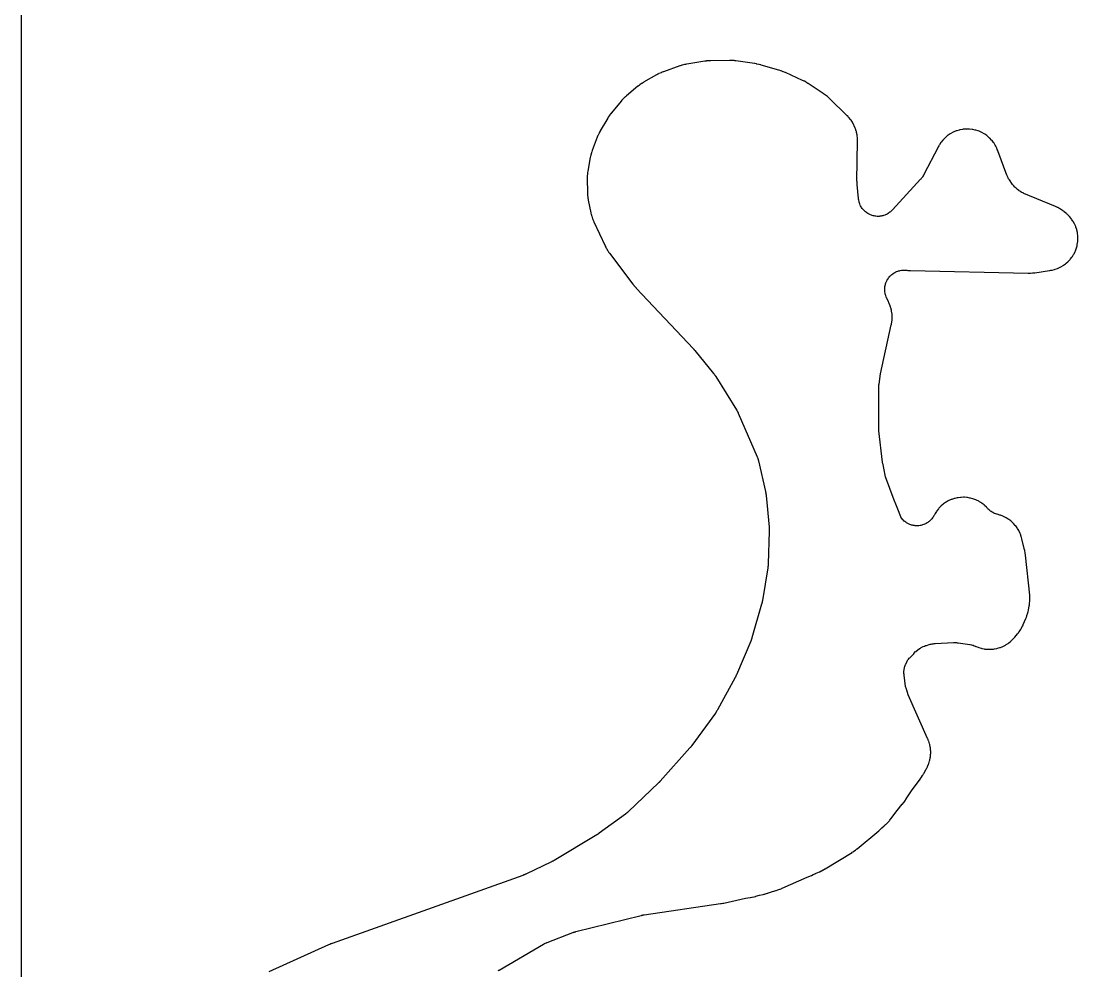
# Model space of a CAD drawing. Header units: millimetres. Extents: x 0 to 300, y 0 to 300.
# Drawn here: x -0.1 to 83, y 78.8 to 152 of the extents above; entities that cross this region are included whole.
import ezdxf

# ---------------------------------------------------------------- set-up
doc = ezdxf.new("R2010")
doc.units = ezdxf.units.MM
doc.layers.add('CUT', color=7, linetype='CONTINUOUS')

msp = doc.modelspace()

# ---------------------------------------------------------------- linework, layer by layer
at = {"layer": 'CUT'}
for points in [[(298.5625, -0.0625), (1.4375, -0.0625), (0.5522, -0.0625), (0.4788, -0.0589), (0.4206, -0.0503), (0.3635, -0.036), (0.3082, -0.0162), (0.255, 0.009), (0.2046, 0.0392), (0.1573, 0.0743), (0.1137, 0.1137), (0.0743, 0.1573), (0.0392, 0.2046), (0.009, 0.255), (-0.0162, 0.3082), (-0.036, 0.3635), (-0.0503, 0.4206), (-0.0589, 0.4788), (-0.0625, 0.5522), (-0.0625, 1.4375), (-0.0625, 298.5625)], [(36.7246, 78.8397), (36.7598, 78.8619), (36.7739, 78.8704), (36.7828, 78.8757), (40.2191, 80.8844), (40.2271, 80.889), (40.2397, 80.8962), (40.26, 80.9074), (40.2903, 80.9238), (40.3163, 80.9372), (40.3381, 80.948), (40.3491, 80.9534), (40.354, 80.9557), (40.3791, 80.9673), (40.4361, 80.9925), (40.4701, 81.0067), (40.4837, 81.012), (40.4923, 81.0154), (42.4683, 81.7704), (42.4812, 81.7753), (42.5115, 81.7863), (42.5245, 81.7909), (42.5404, 81.7964), (42.5435, 81.7975), (42.5533, 81.8007), (42.5663, 81.8049), (42.5874, 81.8115), (42.6005, 81.8155), (42.6311, 81.8246), (42.6442, 81.8284), (42.6603, 81.8329), (42.6735, 81.8365), (42.7044, 81.8446), (42.7176, 81.848), (47.7551, 83.0961), (47.7658, 83.0986), (47.7907, 83.1045), (47.8014, 83.1069), (47.8144, 83.1098), (47.8252, 83.1121), (47.8502, 83.1174), (47.861, 83.1196), (47.8783, 83.123), (47.8891, 83.125), (47.9143, 83.1297), (47.9251, 83.1316), (47.9383, 83.1338), (47.9491, 83.1356), (47.9744, 83.1396), (47.9852, 83.1413), (53.8701, 84.0027), (53.8799, 84.0043), (53.9478, 84.0154), (53.9583, 84.0172), (54.0427, 84.0325), (54.0529, 84.0344), (54.1194, 84.0477), (54.1303, 84.05), (55.7925, 84.4136), (56.166, 84.4744), (56.1834, 84.4775), (56.2958, 84.4992), (56.3131, 84.5028), (56.4534, 84.5342), (56.4705, 84.5383), (56.5815, 84.5666), (56.5985, 84.5712), (56.8774, 84.651), (57.157, 84.7122), (57.1693, 84.715), (57.2495, 84.7343), (57.2618, 84.7374), (57.3097, 84.7501), (57.3341, 84.7571), (57.4916, 84.8058), (57.5156, 84.8138), (57.5623, 84.8304), (57.5742, 84.8348), (57.6513, 84.8641), (57.6631, 84.8687), (57.7239, 84.8934), (58.1368, 85.0116), (58.1564, 85.0175), (58.2828, 85.0584), (58.3021, 85.065), (58.4589, 85.1217), (58.478, 85.129), (58.6013, 85.1784), (58.6202, 85.1864), (60.5547, 86.039), (60.882, 86.1715), (60.9022, 86.1801), (61.0323, 86.2384), (61.0521, 86.2477), (61.2125, 86.3267), (61.232, 86.3368), (61.2403, 86.3412), (61.5054, 86.4581), (61.5234, 86.4664), (61.6393, 86.5221), (61.657, 86.531), (61.8, 86.6056), (61.8174, 86.6151), (61.9294, 86.6783), (61.9465, 86.6883), (64.0309, 87.958), (64.0398, 87.9635), (64.1016, 88.0026), (64.1107, 88.0086), (64.1507, 88.0349), (64.1698, 88.048), (64.2868, 88.1318), (64.3046, 88.1451), (64.3351, 88.1686), (64.3433, 88.1751), (64.3997, 88.2203), (64.4088, 88.2277), (66.0802, 89.6219), (66.0896, 89.6299), (66.1499, 89.6823), (66.1591, 89.6904), (66.1947, 89.7227), (66.2125, 89.7396), (66.3264, 89.8516), (66.3317, 89.857), (66.5107, 90.0081), (66.524, 90.0197), (66.609, 90.0958), (66.6219, 90.1077), (66.6716, 90.1549), (66.6964, 90.1798), (66.8523, 90.3463), (66.8756, 90.3727), (66.9194, 90.4253), (66.9304, 90.439), (67.0008, 90.5288), (67.0115, 90.5428), (67.4939, 91.1968), (67.8973, 91.6646), (67.9105, 91.6803), (67.9942, 91.7844), (68.0068, 91.8007), (68.1073, 91.9348), (68.1193, 91.9514), (68.1957, 92.061), (68.2072, 92.0781), (68.6608, 92.7787), (69.2928, 93.6355), (69.3038, 93.6509), (69.3738, 93.7523), (69.3843, 93.7681), (69.4681, 93.8981), (69.4781, 93.9142), (69.5416, 94.0199), (69.5511, 94.0363), (69.7457, 94.3851), (69.7531, 94.3986), (69.7997, 94.4874), (69.8067, 94.5011), (69.8333, 94.5552), (69.8462, 94.5832), (69.9243, 94.7648), (69.9458, 94.8226), (70.004, 95.0087), (70.0194, 95.0684), (70.0582, 95.2595), (70.0674, 95.3204), (70.0864, 95.5145), (70.0893, 95.5761), (70.0883, 95.7711), (70.0848, 95.8326), (70.0638, 96.0265), (70.054, 96.0874), (70.0132, 96.278), (69.9972, 96.3376), (69.9362, 96.5256), (69.9259, 96.5547), (69.9044, 96.611), (69.8988, 96.6253), (69.8606, 96.718), (69.8545, 96.7322), (68.3564, 100.1187), (68.2471, 100.4617), (68.2279, 100.522), (68.2246, 100.5322), (68.1549, 100.751), (68.0384, 101.6258), (68.0338, 101.6673), (68.0273, 101.7436), (68.0239, 101.8271), (68.0243, 101.8828), (68.0288, 101.9663), (68.0343, 102.0217), (68.0465, 102.1043), (68.0572, 102.159), (68.077, 102.2402), (68.0927, 102.2936), (68.1199, 102.3726), (68.1483, 102.4438), (68.1646, 102.4822), (68.2678, 102.7102), (68.2832, 102.742), (68.2946, 102.7583), (68.3297, 102.804), (68.3857, 102.8699), (68.4399, 102.9278), (68.4702, 102.9587), (68.6476, 103.1309), (68.6585, 103.1417), (68.7282, 103.2129), (68.7388, 103.224), (68.7795, 103.2678), (68.7998, 103.2908), (68.9261, 103.4413), (68.9364, 103.4549), (69.2294, 103.6714), (69.2379, 103.6776), (69.2431, 103.6814), (69.2924, 103.7145), (69.3652, 103.76), (69.4509, 103.8073), (69.5095, 103.8356), (69.5998, 103.8733), (69.6806, 103.902), (69.7373, 103.92), (69.7435, 103.9218), (69.7536, 103.9246), (70.0521, 104.005), (70.0638, 104.0081), (70.0824, 104.0129), (70.1297, 104.0236), (70.21, 104.0395), (70.2459, 104.0459), (70.2483, 104.0463), (70.2844, 104.0512), (70.3657, 104.0606), (70.4141, 104.0649), (70.4332, 104.066), (70.4453, 104.0667), (71.8583, 104.1341), (71.8691, 104.1345), (71.8862, 104.1351), (71.9295, 104.1356), (72.0025, 104.1347), (72.035, 104.1337), (72.0372, 104.1336), (72.0696, 104.1315), (72.1424, 104.1253), (72.1854, 104.1206), (72.2024, 104.1183), (72.2131, 104.1168), (73.104, 103.987), (73.1475, 103.9795), (73.2268, 103.964), (73.3125, 103.9427), (73.3687, 103.9258), (73.4519, 103.8963), (73.5293, 103.8645), (73.5541, 103.8538), (73.5678, 103.8478), (73.584, 103.8408), (73.7538, 103.7709), (73.8086, 103.7514), (73.9849, 103.6981), (74.0414, 103.684), (74.2221, 103.6481), (74.2797, 103.6395), (74.4629, 103.6213), (74.5211, 103.6183), (74.7053, 103.6179), (74.7635, 103.6206), (74.9468, 103.6381), (75.0044, 103.6465), (75.1852, 103.6816), (75.2418, 103.6955), (75.4183, 103.7481), (75.4732, 103.7674), (75.6438, 103.8368), (75.6966, 103.8613), (75.8597, 103.9469), (75.9099, 103.9765), (76.0638, 104.0775), (76.1109, 104.1118), (76.2544, 104.2273), (76.2979, 104.266), (76.4313, 104.3966), (76.4516, 104.4175), (76.4903, 104.4592), (76.5001, 104.47), (76.5627, 104.541), (76.5722, 104.552), (76.7895, 104.8107), (76.7987, 104.8219), (76.8575, 104.8954), (76.8664, 104.9068), (76.9007, 104.9519), (76.9177, 104.9753), (77.0229, 105.1284), (77.0533, 105.1776), (77.1433, 105.3401), (77.1567, 105.3658), (77.1817, 105.4165), (77.1879, 105.4296), (77.2274, 105.5151), (77.2334, 105.5283), (77.4328, 105.9885), (77.4393, 106.004), (77.4798, 106.1052), (77.4858, 106.1209), (77.5085, 106.1822), (77.5192, 106.214), (77.583, 106.4223), (77.5919, 106.4546), (77.6075, 106.5182), (77.6113, 106.5345), (77.6344, 106.641), (77.6377, 106.6575), (77.6928, 106.9513), (77.6953, 106.9657), (77.7105, 107.0592), (77.7127, 107.0736), (77.7204, 107.13), (77.7237, 107.1589), (77.7402, 107.345), (77.7425, 107.4032), (77.7408, 107.59), (77.7398, 107.6192), (77.7365, 107.676), (77.7355, 107.6905), (77.7278, 107.7849), (77.7264, 107.7994), (77.3984, 110.8781), (77.3959, 110.8982), (77.3775, 111.0288), (77.3744, 111.0489), (77.3457, 111.2118), (77.3419, 111.2317), (77.3147, 111.3608), (77.3102, 111.3806), (77.1262, 112.1276), (77.1226, 112.1417), (77.0979, 112.2326), (77.0939, 112.2465), (77.0777, 112.3008), (77.0688, 112.3284), (77.0071, 112.5037), (76.9853, 112.5574), (76.9081, 112.7236), (76.8811, 112.775), (76.7882, 112.933), (76.7565, 112.9815), (76.6488, 113.1298), (76.6125, 113.175), (76.491, 113.3122), (76.4505, 113.3537), (76.3163, 113.4786), (76.272, 113.516), (76.1264, 113.6273), (76.0787, 113.6603), (75.923, 113.757), (75.8723, 113.7852), (75.708, 113.8665), (75.6549, 113.8896), (75.4835, 113.9547), (75.4284, 113.9726), (75.2234, 114.0284), (75.1808, 114.0412), (75.1033, 114.0665), (75.0202, 114.0983), (74.966, 114.1221), (74.8864, 114.1619), (74.8348, 114.191), (74.7596, 114.2385), (74.7111, 114.2725), (74.6409, 114.3272), (74.596, 114.3659), (74.5315, 114.4272), (74.4753, 114.4863), (74.4455, 114.5192), (74.424, 114.5441), (74.3834, 114.5868), (74.2486, 114.7153), (74.204, 114.7538), (74.0572, 114.8685), (74.009, 114.9024), (73.8517, 115.0022), (73.8004, 115.0312), (73.6341, 115.115), (73.5802, 115.1389), (73.4064, 115.206), (73.3505, 115.2245), (73.171, 115.2742), (73.1135, 115.2871), (72.93, 115.319), (72.8715, 115.3262), (72.6857, 115.3399), (72.6268, 115.3413), (72.4406, 115.3368), (72.3819, 115.3324), (72.197, 115.3096), (72.139, 115.2995), (71.9572, 115.2587), (71.9004, 115.243), (71.7236, 115.1845), (71.6686, 115.1633), (71.4983, 115.0877), (71.4457, 115.0612), (71.2837, 114.9694), (71.2339, 114.9378), (71.0817, 114.8305), (71.0352, 114.7942), (70.8943, 114.6725), (70.8516, 114.6319), (70.7232, 114.4969), (70.6848, 114.4523), (70.5703, 114.3053), (70.5364, 114.2572), (70.4368, 114.0997), (70.4078, 114.0484), (70.3774, 113.988), (70.3569, 113.9494), (70.3175, 113.8797), (70.2709, 113.8059), (70.2375, 113.7582), (70.184, 113.6892), (70.1461, 113.645), (70.0861, 113.5815), (70.0442, 113.5412), (69.9783, 113.4838), (69.9326, 113.4478), (69.8615, 113.3971), (69.8126, 113.3656), (69.7368, 113.322), (69.6851, 113.2955), (69.6055, 113.2594), (69.5514, 113.2381), (69.4687, 113.2099), (69.4128, 113.1938), (69.3277, 113.1738), (69.2705, 113.1633), (69.184, 113.1516), (69.126, 113.1467), (69.0387, 113.1435), (68.9805, 113.1441), (68.8933, 113.1494), (68.8355, 113.1557), (68.7492, 113.1694), (68.6923, 113.1814), (68.6077, 113.2034), (68.5522, 113.2207), (68.4702, 113.2508), (68.4166, 113.2735), (68.3379, 113.3114), (68.2868, 113.3392), (68.2121, 113.3845), (68.1639, 113.4171), (68.094, 113.4695), (68.0492, 113.5066), (67.9847, 113.5656), (67.9437, 113.6068), (67.8853, 113.6717), (67.8491, 113.716), (67.4927, 114.5676), (67.3389, 114.9354), (67.31, 115.0042), (67.2628, 115.117), (66.6142, 116.9228), (66.4726, 117.583), (66.4112, 117.8696), (66.3973, 117.9343), (66.3706, 118.0589), (66.0789, 120.4607), (66.0786, 123.7384), (66.0909, 123.9802), (66.0966, 124.0291), (66.1013, 124.0635), (66.2273, 124.8747), (67.0511, 128.643), (67.054, 128.6569), (67.0715, 128.7473), (67.074, 128.7612), (67.0833, 128.8157), (67.0874, 128.8438), (67.1092, 129.0239), (67.1134, 129.0804), (67.1181, 129.2594), (67.1169, 129.316), (67.1048, 129.4947), (67.0983, 129.5509), (67.0693, 129.7276), (67.0575, 129.783), (67.012, 129.9562), (66.9951, 130.0102), (66.9326, 130.1806), (66.9222, 130.207), (66.9008, 130.2579), (66.8951, 130.2709), (66.8574, 130.3549), (66.8515, 130.3677), (66.8302, 130.4124), (66.694, 130.6974), (66.6761, 130.7373), (66.6452, 130.811), (66.6153, 130.8931), (66.5982, 130.9486), (66.5764, 131.0332), (66.5647, 131.0902), (66.5513, 131.1764), (66.5451, 131.2342), (66.5401, 131.3214), (66.5396, 131.3795), (66.5431, 131.4668), (66.5482, 131.5247), (66.5601, 131.6112), (66.5708, 131.6683), (66.591, 131.7533), (66.6072, 131.8091), (66.6356, 131.8917), (66.6571, 131.9457), (66.6934, 132.0251), (66.72, 132.0768), (66.7638, 132.1523), (66.7954, 132.2012), (66.8462, 132.2721), (66.8824, 132.3177), (66.9399, 132.3834), (66.9803, 132.4252), (67.0439, 132.485), (67.0881, 132.5227), (67.1572, 132.5761), (67.2049, 132.6093), (67.2789, 132.6557), (67.3296, 132.6842), (67.4077, 132.7232), (67.4609, 132.7466), (67.5424, 132.7779), (67.5976, 132.7961), (67.6818, 132.8193), (67.7385, 132.832), (67.8246, 132.847), (67.8823, 132.8541), (67.9693, 132.8607), (68.0274, 132.8622), (68.1147, 132.8603), (68.1945, 132.8546), (68.238, 132.8505), (68.3279, 132.8397), (68.3571, 132.837), (68.4141, 132.833), (68.4288, 132.8321), (68.5238, 132.8277), (68.5385, 132.8272), (68.5423, 132.8272), (77.6026, 132.6324), (77.6152, 132.6322), (77.6975, 132.6322), (77.7101, 132.6323), (77.7596, 132.6333), (77.7849, 132.6344), (77.949, 132.6447), (77.9742, 132.6469), (78.0234, 132.652), (78.036, 132.6535), (78.1176, 132.6638), (78.1301, 132.6656), (79.2596, 132.8331), (79.2739, 132.8354), (79.3664, 132.8514), (79.3807, 132.8541), (79.436, 132.865), (79.4643, 132.8713), (79.6441, 132.916), (79.6994, 132.9326), (79.8717, 132.9936), (79.9252, 133.0155), (80.0908, 133.0927), (80.142, 133.1196), (80.2994, 133.2124), (80.3477, 133.2442), (80.4955, 133.3517), (80.5405, 133.3879), (80.6772, 133.5092), (80.7186, 133.5496), (80.843, 133.6834), (80.8803, 133.7276), (80.9912, 133.8728), (81.0241, 133.9204), (81.1206, 134.0756), (81.1487, 134.1261), (81.2298, 134.2898), (81.2529, 134.3428), (81.3179, 134.5136), (81.3358, 134.5686), (81.384, 134.7448), (81.3966, 134.8013), (81.4276, 134.9813), (81.4347, 135.0387), (81.4483, 135.221), (81.4498, 135.2787), (81.4457, 135.4614), (81.4417, 135.5191), (81.4201, 135.7006), (81.4105, 135.7576), (81.3715, 135.9361), (81.3565, 135.9919), (81.3006, 136.1659), (81.2802, 136.22), (81.2078, 136.3878), (81.1824, 136.4397), (81.0941, 136.5997), (81.0638, 136.6489), (80.9606, 136.7997), (80.9257, 136.8458), (80.8084, 136.986), (80.7692, 137.0285), (80.6372, 137.1585), (80.6161, 137.1782), (80.574, 137.2159), (80.5632, 137.2254), (80.4916, 137.2863), (80.4805, 137.2955), (80.4259, 137.3398), (80.4147, 137.3487), (80.3413, 137.4053), (80.3299, 137.4139), (80.285, 137.4469), (80.2617, 137.4633), (80.1093, 137.5644), (80.0604, 137.5937), (79.8991, 137.6799), (79.8737, 137.6928), (79.8234, 137.7167), (79.8104, 137.7227), (79.7257, 137.7605), (79.7126, 137.7661), (77.2809, 138.7829), (77.2687, 138.7881), (77.2485, 138.7969), (77.2005, 138.8196), (77.1203, 138.8603), (77.0852, 138.8791), (77.0816, 138.8811), (77.0474, 138.9015), (76.9711, 138.9491), (76.9269, 138.9786), (76.9089, 138.9914), (76.8981, 138.9991), (76.7912, 139.0774), (76.7813, 139.0848), (76.7648, 139.0972), (76.726, 139.1282), (76.6764, 139.1701), (76.6128, 139.2293), (76.552, 139.2916), (76.4944, 139.3567), (76.4537, 139.4073), (76.4237, 139.4469), (76.4117, 139.4636), (76.4045, 139.4738), (76.1635, 139.8204), (76.1582, 139.8282), (76.1494, 139.8411), (76.1289, 139.8727), (76.1029, 139.9146), (76.0703, 139.9717), (76.0397, 140.0303), (76.0113, 140.0897), (75.9917, 140.1349), (75.9775, 140.1697), (75.9719, 140.1843), (75.9685, 140.1931), (75.2724, 142.0613), (75.2669, 142.0754), (75.2305, 142.166), (75.2248, 142.1799), (75.2015, 142.2338), (75.1889, 142.2611), (75.1039, 142.434), (75.0748, 142.4866), (74.9743, 142.6478), (74.94, 142.6972), (74.8239, 142.8476), (74.7848, 142.8933), (74.6542, 143.0313), (74.6108, 143.0729), (74.4671, 143.1972), (74.4197, 143.2342), (74.2642, 143.3435), (74.2134, 143.3755), (74.0478, 143.4687), (73.994, 143.4955), (73.8199, 143.5717), (73.7637, 143.593), (73.5828, 143.6513), (73.5248, 143.6669), (73.339, 143.7068), (73.2797, 143.7165), (73.0908, 143.7377), (73.0308, 143.7414), (72.8408, 143.7435), (72.7808, 143.7412), (72.5915, 143.7243), (72.532, 143.716), (72.3453, 143.6803), (72.2869, 143.6661), (72.1048, 143.6119), (72.0481, 143.5918), (71.8723, 143.5197), (71.8179, 143.4941), (71.6503, 143.4047), (71.5987, 143.3738), (71.4408, 143.2681), (71.3926, 143.2322), (71.2461, 143.1112), (71.2017, 143.0707), (71.068, 142.9357), (71.0279, 142.8909), (70.9084, 142.7431), (70.873, 142.6946), (70.7674, 142.5334), (70.7516, 142.5079), (70.7219, 142.4572), (70.7145, 142.4442), (70.6672, 142.3586), (70.6601, 142.3454), (69.5579, 140.2268), (69.5533, 140.2181), (69.5456, 140.2036), (69.5262, 140.1692), (69.4999, 140.1248), (69.4625, 140.0668), (69.4227, 140.01), (69.381, 139.9551), (69.3482, 139.9151), (69.3224, 139.8852), (69.3115, 139.873), (69.3049, 139.8657), (67.1402, 137.508), (67.109, 137.4757), (67.0503, 137.4179), (66.9833, 137.3581), (66.9367, 137.3206), (66.864, 137.2678), (66.8139, 137.2351), (66.7363, 137.1898), (66.6832, 137.1622), (66.6015, 137.1249), (66.5459, 137.1028), (66.4608, 137.0738), (66.4033, 137.0574), (66.3158, 137.037), (66.2569, 137.0264), (66.1678, 137.0148), (66.1082, 137.0101), (66.0183, 137.0075), (65.9585, 137.0088), (65.8689, 137.0152), (65.8095, 137.0224), (65.721, 137.0377), (65.6626, 137.0508), (65.576, 137.0748), (65.5193, 137.0937), (65.4355, 137.1263), (65.3809, 137.1507), (65.3008, 137.1914), (65.2489, 137.2212), (65.1733, 137.2697), (65.1246, 137.3045), (65.0542, 137.3603), (65.0093, 137.3998), (64.9448, 137.4624), (64.904, 137.5061), (64.8461, 137.5748), (64.8098, 137.6224), (64.759, 137.6966), (64.7277, 137.7476), (64.6846, 137.8264), (64.6585, 137.8802), (64.6235, 137.963), (64.6029, 138.0191), (64.5763, 138.105), (64.5614, 138.1629), (64.5435, 138.251), (64.5311, 138.3323), (64.5255, 138.3769), (64.4155, 139.461), (64.4143, 139.4735), (64.4118, 139.5027), (64.4108, 139.5153), (64.4096, 139.5306), (64.4088, 139.5431), (64.4071, 139.5725), (64.4064, 139.585), (64.4055, 139.6053), (64.405, 139.6179), (64.4041, 139.6472), (64.4038, 139.6598), (64.4035, 139.6751), (64.4034, 139.6877), (64.4033, 139.7171), (64.4033, 139.7297), (64.4367, 142.8283), (64.4366, 142.8434), (64.4352, 142.9412), (64.4348, 142.9563), (64.4325, 143.015), (64.4306, 143.0451), (64.4133, 143.2373), (64.4049, 143.2969), (64.3689, 143.4838), (64.3546, 143.5423), (64.354, 143.5443), (64.3463, 143.5754), (64.2909, 143.7584), (64.2705, 143.8154), (64.1969, 143.992), (64.1708, 144.0466), (64.0799, 144.2148), (64.0485, 144.2665), (63.941, 144.4248), (63.9045, 144.473), (63.78, 144.6217), (63.76, 144.6444), (63.7198, 144.6877), (63.7093, 144.6987), (63.6407, 144.7691), (63.63, 144.7798), (62.2708, 146.1043), (62.2605, 146.1141), (62.193, 146.1768), (62.1825, 146.1863), (62.1411, 146.223), (62.1194, 146.2413), (61.976, 146.3568), (61.9535, 146.3741), (61.9088, 146.4067), (61.8973, 146.4149), (61.8216, 146.4675), (61.8099, 146.4755), (61.8018, 146.4807), (60.6246, 147.2579), (60.6245, 147.2579), (60.6245, 147.258), (60.6152, 147.264), (60.5497, 147.3055), (60.5399, 147.3116), (60.4964, 147.338), (60.4753, 147.3502), (60.3416, 147.4241), (60.3208, 147.4351), (60.2843, 147.4534), (60.2743, 147.4583), (60.2052, 147.4915), (60.1939, 147.4967), (58.8752, 148.0958), (58.8554, 148.1044), (58.7257, 148.1577), (58.7056, 148.1656), (58.5405, 148.2266), (58.5201, 148.2338), (58.3869, 148.2777), (58.3663, 148.2841), (57.0064, 148.6786), (56.9866, 148.684), (56.8575, 148.7167), (56.8375, 148.7214), (56.6743, 148.7569), (56.6542, 148.7609), (56.5232, 148.7847), (56.5029, 148.788), (55.0643, 148.9992), (55.0533, 149.0007), (54.9761, 149.0106), (54.9646, 149.0119), (54.9139, 149.0174), (54.8894, 149.0196), (54.7366, 149.0298), (54.7129, 149.0309), (54.6719, 149.032), (54.6608, 149.0322), (54.5839, 149.0329), (54.5714, 149.0329), (53.1345, 149.0158), (53.1237, 149.0156), (53.0491, 149.0134), (53.038, 149.013), (52.989, 149.0106), (52.9655, 149.009), (52.8189, 148.9961), (52.7964, 148.9937), (52.7573, 148.9888), (52.7467, 148.9873), (52.6736, 148.9768), (52.6617, 148.975), (51.2696, 148.7456), (51.2566, 148.7433), (51.1727, 148.7275), (51.1598, 148.725), (51.1095, 148.7144), (51.0839, 148.7085), (50.9185, 148.666), (50.8932, 148.6589), (50.844, 148.644), (50.8315, 148.6401), (50.7503, 148.6134), (50.7378, 148.6092), (49.465, 148.1609), (49.4521, 148.1562), (49.3685, 148.1246), (49.3557, 148.1195), (49.3059, 148.0994), (49.2806, 148.0885), (49.1183, 148.014), (49.0936, 148.002), (49.0458, 147.9773), (49.0337, 147.9709), (48.9552, 147.9281), (48.9432, 147.9214), (47.9422, 147.3456), (47.9311, 147.3391), (47.8594, 147.2957), (47.8484, 147.289), (47.8059, 147.262), (47.7844, 147.2477), (47.6469, 147.152), (47.626, 147.1368), (47.5859, 147.1063), (47.5758, 147.0984), (47.5102, 147.0462), (47.5002, 147.038), (46.6077, 146.2956), (46.5972, 146.2867), (46.5299, 146.228), (46.5196, 146.2188), (46.48, 146.1826), (46.4601, 146.1636), (46.3338, 146.0373), (46.3148, 146.0174), (46.2786, 145.9777), (46.2695, 145.9675), (46.2108, 145.9001), (46.2019, 145.8896), (45.4568, 144.9934), (45.4491, 144.984), (45.4, 144.9224), (45.3925, 144.9128), (45.3637, 144.8752), (45.3494, 144.8556), (45.2588, 144.7268), (45.2452, 144.7066), (45.2196, 144.6668), (45.2131, 144.6565), (45.1718, 144.5895), (45.1655, 144.5791), (44.5868, 143.5957), (44.5804, 143.5845), (44.5393, 143.5112), (44.5332, 143.4999), (44.5094, 143.4553), (44.4978, 143.4322), (44.4254, 143.2807), (44.4148, 143.2572), (44.395, 143.2107), (44.3901, 143.1988), (44.3588, 143.1209), (44.3541, 143.1088), (43.9726, 142.0941), (43.968, 142.0812), (43.9385, 141.997), (43.9341, 141.984), (43.9175, 141.933), (43.9096, 141.9067), (43.8624, 141.7347), (43.8557, 141.708), (43.8439, 141.6557), (43.841, 141.6423), (43.8233, 141.5548), (43.8208, 141.5413), (43.6341, 140.4953), (43.6318, 140.481), (43.6174, 140.3878), (43.6154, 140.3734), (43.6082, 140.3172), (43.6052, 140.2883), (43.5901, 140.1004), (43.5885, 140.0715), (43.5867, 140.0148), (43.5865, 140.0003), (43.5858, 139.906), (43.5858, 139.8915), (43.6037, 138.8375), (43.6041, 138.8235), (43.6077, 138.7326), (43.6084, 138.7186), (43.6119, 138.664), (43.6144, 138.6361), (43.6344, 138.4553), (43.6381, 138.4275), (43.6467, 138.3735), (43.649, 138.3597), (43.6653, 138.2702), (43.668, 138.2564), (43.8705, 137.2759), (43.8743, 137.2588), (43.9005, 137.1483), (43.9047, 137.1314), (43.9224, 137.0655), (43.9324, 137.0321), (44.0038, 136.8166), (44.0158, 136.7838), (44.041, 136.7205), (44.0477, 136.7043), (44.0927, 136.6), (44.0999, 136.5841), (44.9656, 134.7291), (44.9725, 134.7148), (45.0187, 134.6224), (45.026, 134.6082), (45.0552, 134.5535), (45.0709, 134.5258), (45.1775, 134.349), (45.1946, 134.3222), (45.2295, 134.2708), (45.2386, 134.2578), (45.2988, 134.1738), (45.3082, 134.161), (47.1085, 131.7863), (47.1183, 131.7737), (47.1831, 131.6928), (47.1933, 131.6804), (47.2773, 131.5811), (47.2878, 131.569), (47.3568, 131.4916), (47.3676, 131.4799), (51.7855, 126.7851), (51.7898, 126.7805), (51.7999, 126.7696), (51.8042, 126.765), (51.8142, 126.754), (51.8195, 126.7481), (51.8318, 126.7345), (51.837, 126.7286), (51.8454, 126.7191), (51.8505, 126.7133), (51.8624, 126.6996), (51.8674, 126.6938), (51.8702, 126.6905), (51.8762, 126.6834), (51.89, 126.6669), (51.8959, 126.6597), (53.336, 124.8994), (53.3451, 124.8881), (53.366, 124.8618), (53.3748, 124.8504), (53.3854, 124.8366), (53.394, 124.8252), (53.4139, 124.7984), (53.4223, 124.7868), (53.4358, 124.768), (53.444, 124.7563), (53.4631, 124.7288), (53.4712, 124.7169), (53.4809, 124.7024), (53.4888, 124.6904), (53.5069, 124.6623), (53.5146, 124.6502), (55.1071, 122.0993), (55.1108, 122.0934), (55.1192, 122.0797), (55.1228, 122.0737), (55.1239, 122.0719), (55.1376, 122.0484), (55.1687, 121.9932), (55.1791, 121.9739), (55.1941, 121.9441), (55.2281, 121.8728), (55.2421, 121.8418), (56.6971, 118.4633), (56.7011, 118.4539), (56.7073, 118.4389), (56.7221, 118.401), (56.7457, 118.3365), (56.7556, 118.3077), (56.7563, 118.3056), (56.7653, 118.2764), (56.7845, 118.2104), (56.7949, 118.171), (56.7987, 118.1554), (56.801, 118.1455), (57.3403, 115.7952), (57.3435, 115.7807), (57.3506, 115.747), (57.3536, 115.7326), (57.357, 115.7149), (57.3597, 115.7004), (57.3658, 115.6665), (57.3682, 115.6519), (57.372, 115.6284), (57.3743, 115.6138), (57.3792, 115.5797), (57.3812, 115.5651), (57.3835, 115.5473), (57.3852, 115.5326), (57.389, 115.4984), (57.3905, 115.4837), (57.6211, 113.0457), (57.6223, 113.0316), (57.6249, 112.9985), (57.6259, 112.9843), (57.627, 112.967), (57.6278, 112.9528), (57.6294, 112.9196), (57.6299, 112.9054), (57.6306, 112.8825), (57.6309, 112.8683), (57.6315, 112.8351), (57.6316, 112.8209), (57.6316, 112.8036), (57.6314, 112.7893), (57.6309, 112.7562), (57.6305, 112.7419), (57.5494, 110.2153), (57.5488, 110.2007), (57.5471, 110.1667), (57.5463, 110.1521), (57.5451, 110.1344), (57.5441, 110.1198), (57.5413, 110.0859), (57.54, 110.0713), (57.5378, 110.0479), (57.5362, 110.0334), (57.5324, 109.9996), (57.5306, 109.9851), (57.5283, 109.9675), (57.5263, 109.953), (57.5214, 109.9193), (57.5192, 109.9049), (57.1083, 107.3881), (57.106, 107.3749), (57.1005, 107.3441), (57.098, 107.3309), (57.0949, 107.3149), (57.0923, 107.3017), (57.0859, 107.2711), (57.083, 107.258), (57.0783, 107.2369), (57.0752, 107.2239), (57.0679, 107.1935), (57.0647, 107.1805), (57.0606, 107.1646), (57.0572, 107.1517), (57.0489, 107.1215), (57.0453, 107.1086), (56.2949, 104.5088), (56.2911, 104.4959), (56.2819, 104.4659), (56.2779, 104.453), (56.2729, 104.4374), (56.2687, 104.4246), (56.2586, 104.3949), (56.2542, 104.3822), (56.247, 104.3618), (56.2424, 104.3491), (56.2314, 104.3197), (56.2267, 104.3071), (56.2207, 104.2919), (56.2158, 104.2794), (56.204, 104.2503), (56.1988, 104.2379), (55.1066, 101.6587), (55.1022, 101.6483), (55.0916, 101.6242), (55.087, 101.6139), (55.0813, 101.6014), (55.0766, 101.5911), (55.0654, 101.5673), (55.0606, 101.5571), (55.0526, 101.5407), (55.0477, 101.5306), (55.0359, 101.5071), (55.0308, 101.497), (55.0245, 101.4848), (55.0193, 101.4748), (55.0069, 101.4516), (55.0016, 101.4416), (53.6386, 98.9516), (53.6316, 98.939), (53.615, 98.9098), (53.6078, 98.8973), (53.5988, 98.8822), (53.5914, 98.8698), (53.5739, 98.8412), (53.5663, 98.8289), (53.5539, 98.8093), (53.5461, 98.7972), (53.5276, 98.7691), (53.5196, 98.7572), (53.5097, 98.7426), (53.5015, 98.7308), (53.4822, 98.7033), (53.4738, 98.6916), (51.6655, 96.2054), (51.6588, 96.1963), (51.643, 96.1751), (51.6361, 96.1661), (51.6277, 96.1551), (51.6208, 96.1462), (51.6045, 96.1255), (51.5974, 96.1166), (51.5859, 96.1024), (51.5788, 96.0936), (51.5619, 96.0733), (51.5547, 96.0646), (51.5457, 96.0541), (51.5384, 96.0455), (51.521, 96.0256), (51.5135, 96.0172), (49.2255, 93.4576), (49.2206, 93.4522), (49.2092, 93.4396), (49.2043, 93.4342), (49.1927, 93.4216), (49.1865, 93.415), (49.172, 93.3997), (49.1658, 93.3931), (49.1557, 93.3827), (49.1496, 93.3763), (49.135, 93.3614), (49.1287, 93.3551), (49.1253, 93.3516), (49.1177, 93.3442), (49.1, 93.3269), (49.0924, 93.3195), (46.7839, 91.1179), (46.773, 91.1077), (46.7474, 91.0841), (46.7364, 91.074), (46.723, 91.0621), (46.7118, 91.0523), (46.6856, 91.0297), (46.6743, 91.0201), (46.6559, 91.0047), (46.6444, 90.9953), (46.6174, 90.9735), (46.6058, 90.9643), (46.5915, 90.9532), (46.5797, 90.9441), (46.552, 90.9232), (46.5401, 90.9144), (44.5027, 89.4305), (44.4946, 89.4246), (44.4756, 89.4111), (44.4674, 89.4053), (44.4574, 89.3983), (44.4491, 89.3927), (44.4298, 89.3796), (44.4215, 89.374), (44.408, 89.3651), (44.3996, 89.3596), (44.38, 89.3469), (44.3716, 89.3415), (44.3613, 89.335), (44.3528, 89.3297), (44.3329, 89.3175), (44.3243, 89.3123), (41.0323, 87.3364), (41.0233, 87.3311), (41.0023, 87.3188), (40.9932, 87.3136), (40.9821, 87.3073), (40.973, 87.3021), (40.9516, 87.2903), (40.9425, 87.2853), (40.9276, 87.2773), (40.9184, 87.2724), (40.8967, 87.2611), (40.8875, 87.2563), (40.8761, 87.2505), (40.8667, 87.2458), (40.8449, 87.235), (40.8355, 87.2304), (38.8439, 86.2742), (38.8332, 86.2692), (38.8081, 86.2575), (38.7974, 86.2526), (38.7842, 86.2467), (38.7734, 86.242), (38.748, 86.231), (38.7371, 86.2264), (38.7195, 86.219), (38.7085, 86.2145), (38.6829, 86.2042), (38.6719, 86.1999), (38.6584, 86.1947), (38.6474, 86.1905), (38.6215, 86.1809), (38.6104, 86.1769), (23.9046, 80.935), (23.8932, 80.9308), (23.8192, 80.9028), (23.8079, 80.8983), (23.7157, 80.8612), (23.7045, 80.8565), (23.6317, 80.8255), (23.6206, 80.8206), (19.0267, 78.7495)]]:
    msp.add_lwpolyline(points, dxfattribs=at)

doc.saveas('drawing.dxf')
